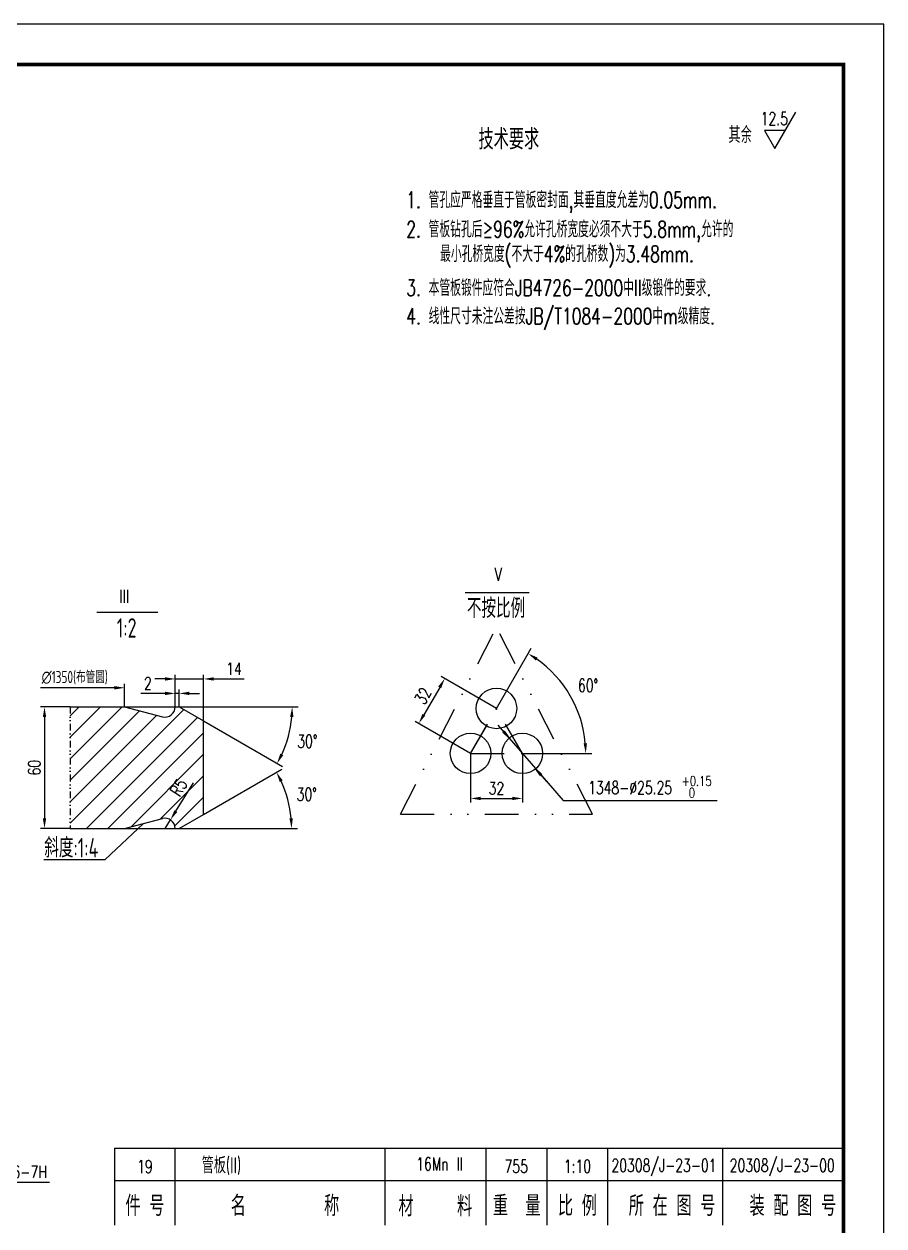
# Model space of a CAD drawing. Extents: x -28112 to -2231, y -2720 to 15724.
# Drawn here: x -5416 to -2231, y 11272 to 15724 of the extents above; entities that cross this region are included whole.
import ezdxf
from ezdxf.enums import TextEntityAlignment as Align

# ---------------------------------------------------------------- set-up
doc = ezdxf.new("R2010")
doc.units = 0
doc.header["$LTSCALE"] = 250
doc.header["$MEASUREMENT"] = 0
doc.linetypes.add('DASHED', pattern=[0.75, 0.5, -0.25])
doc.linetypes.add('DIVIDE', pattern=[1.25, 0.5, -0.25, 0, -0.25, 0, -0.25])
doc.layers.get('0').update_dxf_attribs({"linetype": 'CONTINUOUS'})
doc.layers.get('DEFPOINTS').update_dxf_attribs({"linetype": 'CONTINUOUS'})
for name, color, linetype in [('1', 7, 'CONTINUOUS'), ('2', 1, 'CONTINUOUS'), ('4', 2, 'DASHED'), ('6', 2, 'DIVIDE')]:
    doc.layers.add(name, color=color, linetype=linetype)
doc.styles.add('DSHZ', font='romans.shx', dxfattribs={"width": 0.7, "height": 4, "bigfont": 'hz1.shx'})
doc.styles.add('HZ', font='isocp.shx', dxfattribs={"width": 0.75, "bigfont": 'hztxt.shx'})
doc.styles.add('HZ1', font='romans.shx', dxfattribs={"width": 0.7, "bigfont": 'hz1.shx'})
doc.styles.get("Standard").update_dxf_attribs({"font": 'txt.shx', "width": 0.75})
doc.dimstyles.new('STANDARD$0', dxfattribs={"dimscale": 15, "dimtxt": 3, "dimasz": 2.5, "dimexe": 1, "dimexo": 0, "dimgap": 1, "dimtad": 1, "dimdec": 0, "dimzin": 0, "dimdsep": 46, "dimtxsty": 'Standard', "dimcen": 0.09, "dimclrd": 7, "dimclre": 7, "dimclrt": 7, "dimadec": 0, "dimazin": 0, "dimtfac": 1, "dimtdec": 0, "dimtmove": 0, "dimatfit": 2, "dimfxl": 0, "dimtolj": 1, "dimtzin": 0, "dimarcsym": 0})
doc.dimstyles.new('STANDARD$2', dxfattribs={"dimscale": 15, "dimtxt": 3.2, "dimasz": 2.5, "dimexe": 1.5, "dimexo": 0, "dimgap": 1.2, "dimtad": 2, "dimtih": 1, "dimtoh": 1, "dimdec": 0, "dimzin": 0, "dimdsep": 46, "dimtxsty": 'HZ1', "dimcen": 0, "dimclrd": 7, "dimclre": 7, "dimclrt": 7, "dimadec": 0, "dimazin": 0, "dimtfac": 1.6, "dimtdec": 0, "dimtmove": 0, "dimatfit": 0, "dimfxl": 0, "dimtolj": 1, "dimtzin": 0, "dimarcsym": 0})
doc.dimstyles.new('STANDARD$4', dxfattribs={"dimscale": 15, "dimtxt": 3, "dimasz": 2.5, "dimexe": 1, "dimexo": 0, "dimgap": 1, "dimtad": 1, "dimdec": 0, "dimzin": 0, "dimdsep": 46, "dimtxsty": 'Standard', "dimcen": 0.09, "dimclrd": 7, "dimclre": 7, "dimclrt": 7, "dimadec": 0, "dimazin": 0, "dimtfac": 1, "dimtdec": 0, "dimtmove": 0, "dimatfit": 2, "dimfxl": 0, "dimtolj": 1, "dimtzin": 0, "dimarcsym": 0})

# ---------------------------------------------------------------- blocks, each defined once
blk = doc.blocks.new('*D159')
at = {"color": 7, "linetype": 'ByBlock'}
for p, q in [((-4023.8, 8179.7), (-4023.8, 8244.7)), ((-4008.8, 8179.7), (-4008.8, 8244.7)), ((-4061.3, 8229.7), (-4151.3, 8229.7)), ((-4008.8, 8229.7), (-4023.8, 8229.7)), ((-3971.3, 8229.7), (-3933.8, 8229.7))]:
    blk.add_line(p, q, dxfattribs=at)
for points in [[(-4061.3, 8236), (-4061.3, 8223.5), (-4023.8, 8229.7)], [(-3971.3, 8236), (-3971.3, 8223.5), (-4008.8, 8229.7)]]:
    blk.add_solid(points, dxfattribs=at)
at = {"layer": 'DEFPOINTS', "color": 0, "linetype": 'ByBlock'}
for p in [(-4023.8, 8229.7), (-4023.8, 8179.7), (-4008.8, 8179.7)]:
    blk.add_point(p, dxfattribs=at)
at = {"color": 7, "linetype": 'ByBlock', "insert": (-4125, 8267.2), "char_height": 45, "attachment_point": 5}
blk.add_mtext('\\A1;2', dxfattribs=at)
blk = doc.blocks.new('*D231')
at = {"color": 7, "linetype": 'ByBlock'}
for p, q in [((-5762.3, 11570.9), (-5762.3, 11420.2)), ((-5612.3, 11570.9), (-5612.3, 11420.2)), ((-5748.8, 11435.2), (-5625.8, 11435.2)), ((-5612.3, 11435.2), (-5321.3, 11435.2))]:
    blk.add_line(p, q, dxfattribs=at)
for points in [[(-5748.8, 11437.5), (-5748.8, 11433), (-5762.3, 11435.2)], [(-5625.8, 11437.5), (-5625.8, 11433), (-5612.3, 11435.2)]]:
    blk.add_solid(points, dxfattribs=at)
at = {"layer": 'DEFPOINTS', "color": 0, "linetype": 'ByBlock'}
for p in [(-5762.3, 11570.9), (-5612.3, 11570.9), (-5612.3, 11435.2)]:
    blk.add_point(p, dxfattribs=at)
at = {"color": 7, "linetype": 'ByBlock', "insert": (-5460, 11472.7), "char_height": 45, "attachment_point": 5}
blk.add_mtext('\\A1;8-M16-7H', dxfattribs=at)
blk = doc.blocks.new('*D157')
at = {"color": 7, "linetype": 'ByBlock'}
for p, q in [((-4413, 8179.7), (-4523.1, 8179.7)), ((-4508.1, 8142.2), (-4508.1, 7767.2)), ((-4413, 7729.7), (-4523.1, 7729.7))]:
    blk.add_line(p, q, dxfattribs=at)
for points in [[(-4514.3, 8142.2), (-4501.8, 8142.2), (-4508.1, 8179.7)], [(-4514.3, 7767.2), (-4501.8, 7767.2), (-4508.1, 7729.7)]]:
    blk.add_solid(points, dxfattribs=at)
at = {"layer": 'DEFPOINTS', "color": 0, "linetype": 'ByBlock'}
for p in [(-4413, 8179.7), (-4508.1, 7729.7), (-4413, 7729.7)]:
    blk.add_point(p, dxfattribs=at)
at = {"color": 7, "linetype": 'ByBlock', "insert": (-4545.6, 7954.7), "char_height": 45, "attachment_point": 5, "rotation": 90}
blk.add_mtext('\\A1;60', dxfattribs=at)
blk = doc.blocks.new('*D158')
at = {"color": 7, "linetype": 'ByBlock'}
for p, q in [((-4061.3, 8283.3), (-4098.8, 8283.3)), ((-4023.8, 8179.7), (-4023.8, 8298.3)), ((-4023.8, 8283.3), (-3918.8, 8283.3)), ((-3918.8, 8127.8), (-3918.8, 8298.3)), ((-3881.3, 8283.3), (-3768.8, 8283.3))]:
    blk.add_line(p, q, dxfattribs=at)
for points in [[(-4061.3, 8289.6), (-4061.3, 8277.1), (-4023.8, 8283.3)], [(-3881.3, 8289.6), (-3881.3, 8277.1), (-3918.8, 8283.3)]]:
    blk.add_solid(points, dxfattribs=at)
at = {"layer": 'DEFPOINTS', "color": 0, "linetype": 'ByBlock'}
for p in [(-3918.8, 8283.3), (-4023.8, 8179.7), (-3918.8, 8127.8)]:
    blk.add_point(p, dxfattribs=at)
at = {"color": 7, "linetype": 'ByBlock', "insert": (-3806.3, 8320.8), "char_height": 45, "attachment_point": 5}
blk.add_mtext('\\A1;14', dxfattribs=at)
blk = doc.blocks.new('*D160')
at = {"color": 7, "linetype": 'ByBlock'}
for p, q in [((-4021.7, 7793.5), (-3956.5, 7898.6)), ((-4061.3, 7729.7), (-4041.5, 7761.6))]:
    blk.add_line(p, q, dxfattribs=at)
blk.add_solid([(-4027.1, 7796.8), (-4016.4, 7790.2), (-4041.5, 7761.6)], dxfattribs=at)
at = {"layer": 'DEFPOINTS', "color": 0, "linetype": 'ByBlock'}
for p in [(-4041.5, 7761.6), (-4061.3, 7729.7)]:
    blk.add_point(p, dxfattribs=at)
at = {"color": 7, "linetype": 'ByBlock', "insert": (-4011.1, 7881.7), "char_height": 45, "attachment_point": 5, "rotation": 58.1787}
blk.add_mtext('\\A1;R5', dxfattribs=at)
blk = doc.blocks.new('*D148')
at = {"color": 7, "linetype": 'ByBlock'}
for p, q in [((-3922.3, 10419.5), (-3980.8, 10318.2)), ((-3711.9, 10341.2), (-3916.5, 10459.5)), ((-3807.9, 10175), (-4012.6, 10293.2))]:
    blk.add_line(p, q, dxfattribs=at)
for points in [[(-3927.7, 10422.6), (-3916.9, 10416.4), (-3903.5, 10452)], [(-3986.2, 10321.3), (-3975.4, 10315.1), (-3999.6, 10285.7)]]:
    blk.add_solid(points, dxfattribs=at)
at = {"layer": 'DEFPOINTS', "color": 0, "linetype": 'ByBlock'}
for p in [(-3711.9, 10341.2), (-3999.6, 10285.7), (-3807.9, 10175)]:
    blk.add_point(p, dxfattribs=at)
at = {"color": 7, "linetype": 'ByBlock', "insert": (-3984, 10387.6), "char_height": 45, "attachment_point": 5, "rotation": 59.9887}
blk.add_mtext('\\A1;32', dxfattribs=at)
blk = doc.blocks.new('*D233')
at = {"color": 7, "linetype": 'ByBlock'}
for p, q in [((-3553.4, 13384), (-3537.3, 13411.9)), ((-3570, 13022.9), (-3312.8, 13022.9))]:
    blk.add_line(p, q, dxfattribs=at)
blk.add_arc((-3762, 13022.9), 426.7, 5.0368, 54.9519, dxfattribs=at)
for points in [[(-3520.3, 13367), (-3513.6, 13377.5), (-3548.6, 13392.4)], [(-3330.7, 13060.6), (-3343.2, 13060.1), (-3335.3, 13022.9)]]:
    blk.add_solid(points, dxfattribs=at)
at = {"layer": 'DEFPOINTS', "color": 0, "linetype": 'ByBlock'}
for p in [(-3553.4, 13384), (-3435.1, 13297.1), (-3666, 13189.1), (-3762, 13022.9), (-3570, 13022.9)]:
    blk.add_point(p, dxfattribs=at)
at = {"color": 7, "linetype": 'ByBlock', "insert": (-3326.5, 13274.3), "char_height": 48, "attachment_point": 5, "style": 'HZ1'}
blk.add_mtext('\\A1;60°', dxfattribs=at)
blk = doc.blocks.new('JT')
at = {"layer": '1'}
for p, q in [((-6.04, 0), (0, 0)), ((-3, 0.3), (0, 0)), ((-3, 0.3), (-3, -0.3)), ((-3, -0.3), (0, 0))]:
    blk.add_line(p, q, dxfattribs=at)
blk = doc.blocks.new('*D149')
at = {"color": 7, "linetype": 'ByBlock'}
for p, q in [((-3807.9, 10175), (-3807.9, 9993)), ((-3615.9, 10175), (-3615.9, 9993)), ((-3770.4, 10008), (-3653.4, 10008))]:
    blk.add_line(p, q, dxfattribs=at)
for points in [[(-3770.4, 10014.3), (-3770.4, 10001.8), (-3807.9, 10008)], [(-3653.4, 10014.3), (-3653.4, 10001.8), (-3615.9, 10008)]]:
    blk.add_solid(points, dxfattribs=at)
at = {"layer": 'DEFPOINTS', "color": 0, "linetype": 'ByBlock'}
for p in [(-3807.9, 10175), (-3615.9, 10175), (-3615.9, 10008)]:
    blk.add_point(p, dxfattribs=at)
at = {"color": 7, "linetype": 'ByBlock', "insert": (-3711.9, 10045.5), "char_height": 45, "attachment_point": 5}
blk.add_mtext('\\A1;32', dxfattribs=at)
blk = doc.blocks.new('*D656')
at = {"color": 7, "linetype": 'ByBlock'}
for p, q in [((-4840.9, 13194.9), (-4400.1, 13194.9)), ((-4750.9, 13143), (-4459.2, 12974.5))]:
    blk.add_line(p, q, dxfattribs=at)
blk.add_arc((-4840.9, 13194.9), 418.3, 335.1384, 354.8616, dxfattribs=at)
for points in [[(-4430.5, 13157.8), (-4418, 13157.2), (-4422.6, 13194.9)], [(-4455.8, 13016.2), (-4466.9, 13022), (-4478.6, 12985.8)]]:
    blk.add_solid(points, dxfattribs=at)
at = {"layer": 'DEFPOINTS', "color": 0, "linetype": 'ByBlock'}
for p in [(-5245.1, 13194.9), (-4840.9, 13194.9), (-4840.9, 13194.9), (-4750.9, 13143), (-4447.8, 13051.9)]:
    blk.add_point(p, dxfattribs=at)
at = {"color": 7, "linetype": 'ByBlock', "insert": (-4366.3, 13067.8), "char_height": 48, "attachment_point": 5, "style": 'HZ1'}
blk.add_mtext('\\A1;30°', dxfattribs=at)
blk = doc.blocks.new('*D657')
at = {"color": 7, "linetype": 'ByBlock'}
for p, q in [((-4750.9, 12796.9), (-4461.2, 12964.1)), ((-4840.9, 12744.9), (-4402.5, 12744.9))]:
    blk.add_line(p, q, dxfattribs=at)
blk.add_arc((-4840.9, 12744.9), 415.9, 5.168, 24.832, dxfattribs=at)
for points in [[(-4469, 12916.7), (-4457.9, 12922.5), (-4480.7, 12952.9)], [(-4420.4, 12782.7), (-4432.9, 12782.1), (-4425, 12744.9)]]:
    blk.add_solid(points, dxfattribs=at)
at = {"layer": 'DEFPOINTS', "color": 0, "linetype": 'ByBlock'}
for p in [(-4750.9, 12796.9), (-4431.3, 12817.2), (-5245.1, 12744.9), (-4840.9, 12744.9), (-4840.9, 12744.9)]:
    blk.add_point(p, dxfattribs=at)
at = {"color": 7, "linetype": 'ByBlock', "insert": (-4368.6, 12871.5), "char_height": 48, "attachment_point": 5, "style": 'HZ1'}
blk.add_mtext('\\A1;30°', dxfattribs=at)

msp = doc.modelspace()

# ---------------------------------------------------------------- hatches: boundary and pattern name
at = {"layer": '1'}
h = msp.add_hatch(dxfattribs=at)
h.set_pattern_fill('ANSI31', color=0, scale=450, style=0)
h.set_pattern_definition([(45, (-1683.27, 3120.83), (-39.77476, 39.77476), [])])
h.paths.add_polyline_path([(-4750.9, 13143), (-4840.9, 13194.9), (-4855.9, 13194.9, -0.490314), (-4902.8, 13158.6), (-5043.4, 13194.9), (-5245.1, 13194.9), (-5245.1, 12744.9), (-5043.4, 12744.9), (-4902.8, 12781.3, -0.490314), (-4855.9, 12744.9), (-4840.9, 12744.9), (-4750.9, 12796.9)])
h.paths.add_polyline_path([(-4892.6, 12881.3), (-4851.1, 12948.2), (-4793.8, 12912.6), (-4835.3, 12845.7)], flags=24)

# ---------------------------------------------------------------- linework, layer by layer
for p, q in [((-2230.7, 15724.1), (-14845.7, 15724.1)), ((-2230.7, 6814.1), (-2230.7, 15724.1))]:
    msp.add_line(p, q)
at = {"color": 7, "linetype": 'ByBlock'}
for p, q in [((-5080.9, 13265.8), (-5354.4, 13265.8)), ((-5043.4, 13194.9), (-5043.4, 13280.8))]:
    msp.add_line(p, q, dxfattribs=at)
at = {"linetype": 'ByBlock'}
for p, q in [((-3625.9, 13087.6), (-3632.8, 13095.5)), ((-3619, 13079.6), (-3521, 12966.2)), ((-3514.1, 12958.2), (-3419.1, 12848.3))]:
    msp.add_line(p, q, dxfattribs=at)
at = {"const_width": 13.5}
msp.add_lwpolyline([(-2380.7, 6964.1), (-2380.7, 15574.1), (-14470.7, 15574.1), (-14470.7, 6964.1)], dxfattribs=at)
at = {"color": 7, "linetype": 'ByBlock'}
msp.add_solid([(-5080.9, 13272.1), (-5080.9, 13259.6), (-5043.4, 13265.8)], dxfattribs=at)
at = {"layer": '1'}
for p, q in [((-2634.9, 15262.7), (-2557.3, 15397.1)), ((-2596.1, 15329.9), (-2673.7, 15329.9)), ((-2673.7, 15329.9), (-2634.9, 15262.7)), ((-3666, 13189.1), (-3553.4, 13384)), ((-3419.1, 12848.3), (-2848.6, 12848.3)), ((-4855.7, 11275.9), (-4855.7, 11560.9)), ((-4078.6, 11275.9), (-4078.6, 11560.9)), ((-3703.6, 11275.9), (-3703.6, 11560.9)), ((-3478.6, 11275.9), (-3478.6, 11560.9)), ((-3253.6, 11275.9), (-3253.6, 11560.9)), ((-2828, 11275.9), (-2828, 11560.9))]:
    msp.add_line(p, q, dxfattribs=at)
at = {"layer": '1', "color": 1}
for p, q in [((-5245.1, 13194.9), (-4840.9, 13194.9)), ((-5043.4, 13194.9), (-4902.8, 13158.6)), ((-4840.9, 13194.9), (-4750.9, 13143)), ((-4750.9, 12796.9), (-4750.9, 13143)), ((-5043.4, 12744.9), (-4902.8, 12781.3)), ((-4840.9, 12744.9), (-4750.9, 12796.9)), ((-5245.1, 12744.9), (-4840.9, 12744.9))]:
    msp.add_line(p, q, dxfattribs=at)
at = {"layer": '1', "color": 0, "linetype": 'DIVIDE', "ltscale": 0.2}
msp.add_line((-5245.1, 13194.9), (-5245.1, 12744.9), dxfattribs=at)
at = {"layer": '1', "color": 0}
msp.add_line((-4973.2, 12763.1), (-5115.6, 12629.4), dxfattribs=at)
at = {"layer": '1', "color": 1}
for centre, start, end in [((-4893.4, 13194.9), 255.5225, 0), ((-4893.4, 12744.9), 0, 104.4775)]:
    msp.add_arc(centre, 37.5, start, end, dxfattribs=at)
at = {"layer": '2'}
for p, q in [((-3781.5, 13618.9), (-3544.6, 13618.9)), ((-5146.7, 13546), (-4920.2, 13546)), ((-5342.1, 12629.4), (-5115.6, 12629.4)), ((-5080.7, 11560.9), (-2380.7, 11560.9)), ((-5080.7, 11560.9), (-2380.7, 11560.9)), ((-5080.7, 11560.9), (-5080.7, 11275.9)), ((-5079, 11560.9), (-2379, 11560.9)), ((-5080.7, 11440.9), (-2380.7, 11440.9))]:
    msp.add_line(p, q, dxfattribs=at)
for centre in [(-3666, 13189.2), (-3762, 13022.9), (-3570, 13022.9)]:
    msp.add_circle(centre, 75, dxfattribs=at)
at = {"layer": '4'}
for p, q in [((-3762, 13022.9), (-3666, 13189.2)), ((-3570, 13022.9), (-3666, 13189.2)), ((-3762, 13022.9), (-3703.5, 13124.2)), ((-3762, 13022.9), (-3570, 13022.9))]:
    msp.add_line(p, q, dxfattribs=at)
at = {"layer": '6'}
for p, q in [((-4021.8, 12797.9), (-3666, 13489.2)), ((-3310.2, 12797.9), (-3666, 13489.2)), ((-4021.8, 12797.9), (-3310.2, 12797.9))]:
    msp.add_line(p, q, dxfattribs=at)
at = {"layer": 'DEFPOINTS', "color": 0, "linetype": 'ByBlock'}
for p in [(-3619, 13079.6), (-3521, 12966.2)]:
    msp.add_point(p, dxfattribs=at)

# ---------------------------------------------------------------- block references
at = {"linetype": 'ByBlock', "xscale": 10.5, "yscale": 10.5, "zscale": 10.5}
for p, rotation in [((-3619, 13079.6), 310.8331325929539), ((-3521, 12966.2), 130.8331325929539)]:
    msp.add_blockref('JT', p, dxfattribs=dict(at, rotation=rotation))

# ---------------------------------------------------------------- texts
at = {"color": 2, "linetype": 'ByBlock', "width": 0.75}
for s, p in [('V', (-3660.3, 13686)), ('III', (-5045.3, 13604.5))]:
    msp.add_text(s, height=48, dxfattribs=at).set_placement(p, align=Align.MIDDLE)
at = {"color": 7, "linetype": 'ByBlock', "insert": (-5228.1, 13303.3), "char_height": 45, "attachment_point": 5, "style": 'HZ'}
msp.add_mtext('∅1350(布管圆)', dxfattribs=at)
at = {"layer": '1'}
for s, height, style, width, p in [('12.5', 48, 'HZ1', 0.7, (-2687.2, 15349.8)), ('技术要求', 75, 'HZ', 0.75, (-3732.6, 15259.7)), ('其', 60, 'HZ', 0.75, (-2806.9, 15283.5)), ('余', 60, 'HZ1', 0.7, (-2760.7, 15283.5)), ('1. 管孔应严格垂直于管板密封面,其垂直度允差为0.05mm.', 60, 'DSHZ', 0.7, (-4000.1, 15042.7)), ('2. 管板钻孔后≥96%允许孔桥宽度必须不大于5.8mm,允许的', 60, 'DSHZ', 0.7, (-4000.1, 14934)), ('    最小孔桥宽度(不大于4%的孔桥数)为3.48mm.', 60, 'DSHZ', 0.7, (-4000.1, 14842.6)), ('3. 本管板锻件应符合JB4726-2000中II级锻件的要求.', 60, 'DSHZ', 0.7, (-4000.1, 14717)), ('4. 线性尺寸未注公差按JB/T1084-2000中m级精度.', 60, 'DSHZ', 0.7, (-4000.1, 14612)), ('+0.15', 36, 'HZ1', 0.75, (-2980.1, 12902.3)), ('0', 36, 'HZ1', 0.75, (-2953.8, 12858.9)), ('管板(II)', 60, 'HZ', 0.75, (-4758, 11467.3))]:
    msp.add_text(s, height=height, dxfattribs=dict(at, style=style, width=width)).set_placement(p)
at = {"layer": '1', "style": 'HZ', "width": 0.75}
for s, p in [('不按比例', (-3667.6, 13524.5)), ('1:2', (-5035.8, 13451.5))]:
    msp.add_text(s, height=72, dxfattribs=at).set_placement(p, align=Align.CENTER)
at = {"layer": '1', "width": 0.7}
msp.add_text('1348-%%C25.25', height=48, dxfattribs=at).set_placement((-3326.6, 12871.7))
at = {"layer": '1', "style": 'HZ', "width": 0.75}
for s, height, p in [('斜度:1:4', 72, (-5240.7, 12677.2)), ('件 号', 75, (-4968.2, 11350.9)), ('名         称', 75, (-4449.3, 11350.9)), ('材     料', 75, (-3892.4, 11349.5)), ('重  量', 75, (-3591.1, 11350.9)), ('比 例', 75, (-3366.1, 11350.9)), ('所 在 图 号', 75, (-3015.5, 11350.9)), ('装 配 图 号', 75, (-2568.2, 11350.9))]:
    msp.add_text(s, height=height, dxfattribs=at).set_placement(p, align=Align.MIDDLE)
at = {"layer": '1', "width": 0.7}
for s, p in [('20308/J-23-01', (-3045.6, 11493.4)), ('20308/J-23-00', (-2607.6, 11493.4)), ('755', (-3592.8, 11493.4)), ('1:10', (-3366.1, 11493.4))]:
    msp.add_text(s, height=48, dxfattribs=at).set_placement(p, align=Align.MIDDLE)
for s, p in [('19', (-4968.2, 11468.5)), ('16Mn II', (-3876.9, 11478.3))]:
    msp.add_text(s, height=48, dxfattribs=at).set_placement(p, align=Align.CENTER)

# ---------------------------------------------------------------- dimensions: what is measured, and where the dimension line sits
at = {"layer": '1'}
dim = msp.add_angular_dim_2l(base=(-3435.1, 13297.1), line1=((-3762, 13022.9), (-3570, 13022.9)), line2=((-3666, 13189.1), (-3553.4, 13384)), dimstyle='STANDARD$2', dxfattribs=at)
dim.commit()
dim.dimension.update_dxf_attribs({"geometry": '*D233', "text_midpoint": (-3326.5, 13274.3)})
at = {"layer": '1', "color": 0}
for base, p1, p2, text, picture, middle in [((-4750.9, 13298.5), (-4855.9, 13194.9), (-4750.9, 13143), '14', '*D158', (-4638.4, 13336)), ((-4855.9, 13244.9), (-4840.9, 13194.9), (-4855.9, 13194.9), '2', '*D159', (-4957.1, 13282.4))]:
    dim = msp.add_linear_dim(base=base, p1=p1, p2=p2, text=text, dimstyle='STANDARD$0', dxfattribs=at)
    dim.commit()
    dim.dimension.update_dxf_attribs({"geometry": picture, "text_midpoint": middle, "insert": (-832.1, 5015.2)})
at = {"layer": '1'}
dim = msp.add_aligned_dim(p1=(-3666, 13189.1), p2=(-3762, 13022.9), distance=-221.3, text='32', dimstyle='STANDARD$0', dxfattribs=at)
dim.commit()
dim.dimension.update_dxf_attribs({"geometry": '*D148', "text_midpoint": (-3938.1, 13235.5), "insert": (45.9, 2847.9)})
at = {"layer": '1', "color": 0}
dim = msp.add_linear_dim(base=(-5340.2, 12744.9), p1=(-5245.1, 13194.9), p2=(-5245.1, 12744.9), angle=90, text='60', dimstyle='STANDARD$0', dxfattribs=at)
dim.commit()
dim.dimension.update_dxf_attribs({"geometry": '*D157', "text_midpoint": (-5377.7, 12969.9), "insert": (-832.1, 5015.2)})
for base, line1, line2, picture, middle in [((-4447.8, 13051.9), ((-4840.9, 13194.9), (-4750.9, 13143)), ((-5245.1, 13194.9), (-4840.9, 13194.9)), '*D656', (-4366.3, 13067.8)), ((-4431.3, 12817.2), ((-5245.1, 12744.9), (-4840.9, 12744.9)), ((-4840.9, 12744.9), (-4750.9, 12796.9)), '*D657', (-4368.6, 12871.5))]:
    dim = msp.add_angular_dim_2l(base=base, line1=line1, line2=line2, dimstyle='STANDARD$2', dxfattribs=at)
    dim.commit()
    dim.dimension.update_dxf_attribs({"geometry": picture, "text_midpoint": middle})
at = {"layer": '1'}
dim = msp.add_linear_dim(base=(-3570, 12855.9), p1=(-3762, 13022.9), p2=(-3570, 13022.9), text='32', dimstyle='STANDARD$0', dxfattribs=at)
dim.commit()
dim.dimension.update_dxf_attribs({"geometry": '*D149', "text_midpoint": (-3666, 12893.4), "insert": (45.9, 2847.9)})
at = {"layer": '1', "color": 0}
dim = msp.add_radius_dim(center=(-4893.4, 12744.9), mpoint=(-4873.6, 12776.8), text='R5', dimstyle='STANDARD$4', dxfattribs=at)
dim.commit()
dim.dimension.update_dxf_attribs({"geometry": '*D160', "text_midpoint": (-4843.2, 12897), "insert": (-832.1, 5015.2)})
at = {"layer": '1'}
dim = msp.add_linear_dim(base=(-5612.3, 11435.2), p1=(-5762.3, 11570.9), p2=(-5612.3, 11570.9), text='8-M16-7H', dimstyle='STANDARD$0', override={"dimasz": 0.9}, dxfattribs=at)
dim.commit()
dim.dimension.update_dxf_attribs({"geometry": '*D231', "text_midpoint": (-5460, 11472.7)})

doc.saveas('drawing.dxf')
